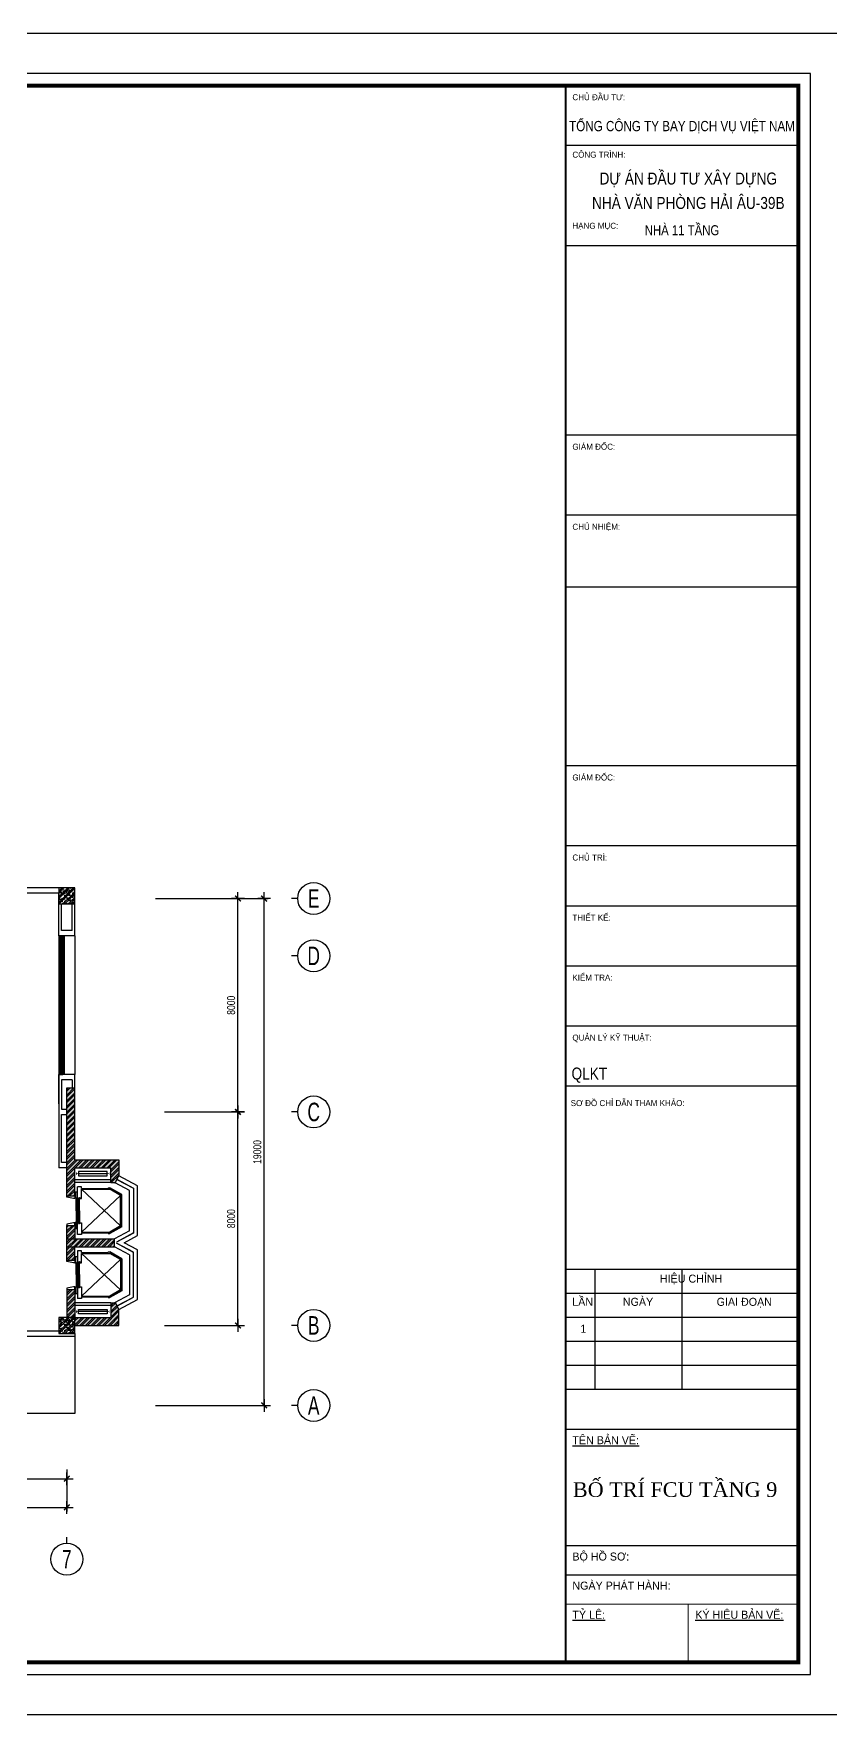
# Model space of a CAD drawing. Header units: metres. Extents: x 352651 to 1421851, y -87441 to -24441.
# Drawn here: x 1123938 to 1153801, y -87441 to -24441 of the extents above; entities that cross this region are included whole.
import ezdxf
from ezdxf.enums import TextEntityAlignment as Align

# ---------------------------------------------------------------- set-up
doc = ezdxf.new("R2010")
doc.units = ezdxf.units.M
doc.header["$LTSCALE"] = 300
doc.header["$MEASUREMENT"] = 0
doc.header["$PDMODE"] = 2
doc.linetypes.add('DASHED2', pattern=[0.375, 0.25, -0.125])
doc.layers.get('0').update_dxf_attribs({"linetype": 'CONTINUOUS'})
doc.layers.get('Defpoints').update_dxf_attribs({"linetype": 'CONTINUOUS'})
for name, color, linetype in [('0-TEXT', 7, 'CONTINUOUS'), ('0-THAY', 7, 'CONTINUOUS'), ('CUA', 8, 'CONTINUOUS'), ('DIM', 1, 'CONTINUOUS'), ('HATCH', 145, 'CONTINUOUS'), ('KT', 1, 'CONTINUOUS'), ('NOITHAT', 145, 'CONTINUOUS'), ('TEXT', 4, 'CONTINUOUS'), ('THAY', 9, 'CONTINUOUS'), ('TUONG', 7, 'CONTINUOUS'), ('vach', 6, 'CONTINUOUS')]:
    doc.layers.add(name, color=color, linetype=linetype)
doc.styles.add('CHUKICHTHUOC', font='vnshx.shx', dxfattribs={"width": 0.8, "height": 300, "bigfont": '@extfont2.shx'})
doc.styles.add('CHUTENTRUC', font='VnAvantH.TTF', dxfattribs={"width": 0.8})
doc.styles.add('ROMANS', font='romans.shx', dxfattribs={"width": 0.75, "bigfont": 'romancvn.shx'})
doc.styles.add('VnAvntH', font='VnAvantH.TTF', dxfattribs={"width": 0.85})
doc.dimstyles.new('150', dxfattribs={"dimscale": 150, "dimtxt": 2, "dimasz": 0.1, "dimexe": 1, "dimexo": 0, "dimgap": 0.7, "dimtad": 1, "dimdec": 0, "dimzin": 0, "dimdsep": 46, "dimtxsty": 'CHUKICHTHUOC', "dimblk": 'ARR', "dimcen": 0, "dimdle": 1, "dimclrd": 3, "dimclre": 3, "dimclrt": 3, "dimadec": 0, "dimazin": 0, "dimtfac": 1, "dimtdec": 0, "dimtix": 1, "dimtmove": 2, "dimatfit": 3, "dimldrblk": 'ARR', "dimfxl": 1, "dimtolj": 1, "dimtzin": 0, "dimarcsym": 0})

# ---------------------------------------------------------------- blocks, each defined once
blk = doc.blocks.new('ARR')
at = {"color": 1}
for p, q in [((-16, 0), (16, 0)), ((0, -16), (0, 16))]:
    blk.add_line(p, q, dxfattribs=at)
at = {"color": 3, "const_width": 3.6}
blk.add_lwpolyline([(-7.1, -7.1), (7.1, 7.1)], dxfattribs=at)
blk = doc.blocks.new('*D292')
at = {"layer": 'Defpoints', "color": 0, "transparency": 16777216}
for p in [(1119182, -78749), (1125182, -78609), (1125182, -78749)]:
    blk.add_point(p, dxfattribs=at)
at = {"layer": 'DIM', "color": 3, "lineweight": -2, "transparency": 16777216}
for p, q in [((1119182, -78749), (1119182, -78459)), ((1119197, -78609), (1125167, -78609)), ((1125182, -78749), (1125182, -78459))]:
    blk.add_line(p, q, dxfattribs=at)
at = {"layer": 'DIM', "color": 3, "lineweight": -2, "transparency": 16777216, "xscale": 15, "yscale": 15, "zscale": 15, "rotation": 180}
blk.add_blockref('ARR', (1119182, -78609), dxfattribs=at)
at = {"layer": 'DIM', "color": 3, "lineweight": -2, "transparency": 16777216, "xscale": 15, "yscale": 15, "zscale": 15}
blk.add_blockref('ARR', (1125182, -78609), dxfattribs=at)
at = {"layer": 'DIM', "color": 3, "transparency": 16777216, "insert": (1122182, -78354), "char_height": 300, "attachment_point": 5, "style": 'CHUKICHTHUOC'}
blk.add_mtext('\\A1;6000', dxfattribs=at)
blk = doc.blocks.new('*D293')
at = {"layer": 'Defpoints', "color": 0, "transparency": 16777216}
for p in [(1081182, -78265), (1125182, -78265), (1125182, -79683)]:
    blk.add_point(p, dxfattribs=at)
at = {"layer": 'DIM', "color": 3, "lineweight": -2, "transparency": 16777216}
for p, q in [((1081182, -78265), (1081182, -79833)), ((1125182, -78265), (1125182, -79833)), ((1081197, -79683), (1125167, -79683))]:
    blk.add_line(p, q, dxfattribs=at)
at = {"layer": 'DIM', "color": 3, "lineweight": -2, "transparency": 16777216, "xscale": 15, "yscale": 15, "zscale": 15, "rotation": 180}
blk.add_blockref('ARR', (1081182, -79683), dxfattribs=at)
at = {"layer": 'DIM', "color": 3, "lineweight": -2, "transparency": 16777216, "xscale": 15, "yscale": 15, "zscale": 15}
blk.add_blockref('ARR', (1125182, -79683), dxfattribs=at)
at = {"layer": 'DIM', "color": 3, "transparency": 16777216, "insert": (1103182, -79428), "char_height": 300, "attachment_point": 5, "style": 'CHUKICHTHUOC'}
blk.add_mtext('\\A1;44000', dxfattribs=at)
blk = doc.blocks.new('*D294')
at = {"layer": 'Defpoints', "color": 0, "transparency": 16777216}
for p in [(1128839, -64860), (1131597, -64860), (1128839, -72860)]:
    blk.add_point(p, dxfattribs=at)
at = {"layer": 'DIM', "color": 3, "lineweight": -2, "transparency": 16777216}
for p, q in [((1128839, -64860), (1131747, -64860)), ((1131597, -72845), (1131597, -64875)), ((1128839, -72860), (1131747, -72860))]:
    blk.add_line(p, q, dxfattribs=at)
at = {"layer": 'DIM', "color": 3, "lineweight": -2, "transparency": 16777216, "xscale": 15, "yscale": 15, "zscale": 15}
for p, rotation in [((1131597, -64860), 90), ((1131597, -72860), 270)]:
    blk.add_blockref('ARR', p, dxfattribs=dict(at, rotation=rotation))
at = {"layer": 'DIM', "color": 3, "transparency": 16777216, "insert": (1131342, -68860), "char_height": 300, "attachment_point": 5, "rotation": 90, "style": 'CHUKICHTHUOC'}
blk.add_mtext('\\A1;8000', dxfattribs=at)
blk = doc.blocks.new('*D295')
at = {"layer": 'Defpoints', "color": 0, "transparency": 16777216}
for p in [(1128839, -56860), (1131597, -56860), (1128839, -64860)]:
    blk.add_point(p, dxfattribs=at)
at = {"layer": 'DIM', "color": 3, "lineweight": -2, "transparency": 16777216}
for p, q in [((1128839, -56860), (1131747, -56860)), ((1131597, -64845), (1131597, -56875)), ((1128839, -64860), (1131747, -64860))]:
    blk.add_line(p, q, dxfattribs=at)
at = {"layer": 'DIM', "color": 3, "lineweight": -2, "transparency": 16777216, "xscale": 15, "yscale": 15, "zscale": 15}
for p, rotation in [((1131597, -56860), 90), ((1131597, -64860), 270)]:
    blk.add_blockref('ARR', p, dxfattribs=dict(at, rotation=rotation))
at = {"layer": 'DIM', "color": 3, "transparency": 16777216, "insert": (1131342, -60860), "char_height": 300, "attachment_point": 5, "rotation": 90, "style": 'CHUKICHTHUOC'}
blk.add_mtext('\\A1;8000', dxfattribs=at)
blk = doc.blocks.new('*D296')
at = {"layer": 'Defpoints', "color": 0, "transparency": 16777216}
for p in [(1128511, -56860), (1132578, -56860), (1128511, -75860)]:
    blk.add_point(p, dxfattribs=at)
at = {"layer": 'DIM', "color": 3, "lineweight": -2, "transparency": 16777216}
for p, q in [((1128511, -56860), (1132728, -56860)), ((1132578, -75845), (1132578, -56875)), ((1128511, -75860), (1132728, -75860))]:
    blk.add_line(p, q, dxfattribs=at)
at = {"layer": 'DIM', "color": 3, "lineweight": -2, "transparency": 16777216, "xscale": 15, "yscale": 15, "zscale": 15}
for p, rotation in [((1132578, -56860), 90), ((1132578, -75860), 270)]:
    blk.add_blockref('ARR', p, dxfattribs=dict(at, rotation=rotation))
at = {"layer": 'DIM', "color": 3, "transparency": 16777216, "insert": (1132323, -66360), "char_height": 300, "attachment_point": 5, "rotation": 90, "style": 'CHUKICHTHUOC'}
blk.add_mtext('\\A1;19000', dxfattribs=at)
blk = doc.blocks.new('thang may')
at = {"layer": 'DIM'}
for p, q in [((1110, 5383), (40, 5383)), ((42, 4478), (81, 4478)), ((1230, 4813), (1620, 4588)), ((1235, 4822), (1625, 4597)), ((1631, 4569), (1631, 3431)), ((1641, 4569), (1641, 3431)), ((42, 3522), (81, 3522)), ((1230, 3187), (1620, 3412)), ((1235, 3178), (1625, 3403)), ((42, 2078), (81, 2078)), ((1230, 2413), (1620, 2188)), ((1235, 2422), (1625, 2197)), ((1631, 1031), (1631, 2169)), ((1641, 1031), (1641, 2169)), ((42, 1122), (81, 1122)), ((1230, 787), (1620, 1012)), ((1235, 778), (1625, 1003)), ((1110, 217), (40, 217))]:
    blk.add_line(p, q, dxfattribs=at)
at = {"layer": 'DIM', "const_width": 20}
for points in [[(-40, 5333), (-40, 5433)], [(40, 5383), (-40, 5383)], [(1110, 5383), (1190, 5383)], [(1190, 5333), (1190, 5433)], [(-40, 267), (-40, 167)], [(40, 217), (-40, 217)], [(1110, 217), (1190, 217)], [(1190, 267), (1190, 167)]]:
    blk.add_lwpolyline(points, dxfattribs=at)
at = {"layer": 'THAY'}
for p, q in [((1250, 5150), (-100, 5150)), ((1250, 5050), (-100, 5050)), ((1950, 4750), (1408, 5040)), ((-400, 4500), (-400, 4550)), ((-150, 4450), (-400, 4500)), ((-100, 4450), (-150, 4450)), ((-100, 4550), (-100, 4450)), ((-80, 4700), (-7, 4700)), ((-80, 4450), (-80, 4700)), ((-54, 4450), (-80, 4450)), ((-63, 4478), (-63, 4461)), ((-63, 4478), (-46, 4478)), ((-54, 4470), (-54, 4450)), ((-46, 4000), (-46, 4478)), ((-7, 4000), (-7, 4700)), ((3, 4000), (3, 4890)), ((149, 4890), (3, 4890)), ((42, 4000), (42, 4478)), ((98, 4478), (81, 4478)), ((81, 4000), (81, 4478)), ((89, 4470), (89, 4450)), ((89, 4450), (149, 4450)), ((98, 4478), (98, 4461)), ((149, 4830), (149, 4890)), ((149, 4830), (1155, 4830)), ((149, 4450), (149, 4800)), ((149, 4800), (1609, 3431)), ((149, 4800), (1208, 4800)), ((1609, 4569), (149, 3200)), ((1155, 4860), (1155, 4830)), ((1155, 4860), (1212, 4860)), ((1609, 4569), (1208, 4800)), ((1663, 4600), (1212, 4860)), ((1219, 4794), (1246, 4841)), ((1609, 4569), (1636, 4616)), ((1609, 3431), (1609, 4569)), ((1609, 4569), (1663, 4569)), ((1663, 3400), (1663, 4600)), ((1950, 3250), (1950, 4750)), ((-46, 3998), (-46, 4000)), ((-34, 3998), (-46, 3998)), ((-30, 3988), (-46, 3988)), ((-46, 3988), (-46, 3547)), ((-33, 4000), (-34, 3998)), ((-24, 4012), (-33, 4000)), ((-21, 4000), (-30, 3988)), ((-8, 4012), (-24, 4012)), ((-20, 4002), (-21, 4000)), ((-8, 4002), (-20, 4002)), ((-8, 4025), (-8, 4012)), ((-8, 4000), (-8, 4002)), ((-8, 3975), (-8, 4000)), ((-8, 4000), (-7, 4000)), ((-7, 3325), (-7, 4000)), ((3, 3110), (3, 4000)), ((42, 3998), (42, 4000)), ((43, 4000), (42, 4000)), ((42, 3988), (42, 3522)), ((43, 4025), (43, 4012)), ((43, 4012), (59, 4012)), ((43, 4002), (55, 4002)), ((43, 4000), (43, 4002)), ((43, 3975), (43, 4000)), ((55, 4002), (56, 4000)), ((56, 4000), (65, 3988)), ((59, 4012), (67, 4000)), ((65, 3988), (81, 3988)), ((67, 4000), (69, 3998)), ((69, 3998), (81, 3998)), ((81, 3998), (81, 4000)), ((81, 3988), (81, 3522)), ((-150, 3550), (-400, 3500)), ((-400, 3500), (-400, 3450)), ((-100, 3550), (-150, 3550)), ((-100, 3450), (-100, 3550)), ((-80, 3575), (-80, 3325)), ((-54, 3575), (-80, 3575)), ((-7, 3325), (-80, 3325)), ((-63, 3547), (-63, 3564)), ((-46, 3547), (-63, 3547)), ((-54, 3555), (-54, 3575)), ((98, 3522), (81, 3522)), ((89, 3530), (89, 3550)), ((89, 3550), (149, 3550)), ((98, 3522), (98, 3539)), ((149, 3550), (149, 3200)), ((149, 3200), (1208, 3200)), ((149, 3170), (1155, 3170)), ((149, 3170), (149, 3110)), ((1155, 3140), (1155, 3170)), ((1609, 3431), (1208, 3200)), ((1663, 3400), (1212, 3140)), ((1219, 3206), (1246, 3159)), ((1950, 3250), (1390, 2950)), ((1609, 3431), (1663, 3431)), ((1609, 3431), (1636, 3384)), ((149, 3110), (3, 3110)), ((1155, 3140), (1212, 3140)), ((1950, 2350), (1390, 2650)), ((-400, 2100), (-400, 2150)), ((-150, 2050), (-400, 2100)), ((-100, 2050), (-150, 2050)), ((-100, 2150), (-100, 2050)), ((-80, 2025), (-80, 2275)), ((-7, 2275), (-80, 2275)), ((-54, 2025), (-80, 2025)), ((-46, 2053), (-63, 2053)), ((-63, 2053), (-63, 2036)), ((-54, 2045), (-54, 2025)), ((-46, 1612), (-46, 2053)), ((-7, 2275), (-7, 1600)), ((3, 2490), (3, 1600)), ((149, 2490), (3, 2490)), ((42, 1612), (42, 2078)), ((81, 1612), (81, 2078)), ((98, 2078), (81, 2078)), ((89, 2070), (89, 2050)), ((89, 2050), (149, 2050)), ((98, 2078), (98, 2061)), ((149, 2430), (149, 2490)), ((149, 2430), (1155, 2430)), ((149, 2400), (1208, 2400)), ((1609, 1031), (149, 2400)), ((149, 2050), (149, 2400)), ((149, 800), (1609, 2169)), ((1155, 2460), (1155, 2430)), ((1155, 2460), (1212, 2460)), ((1609, 2169), (1208, 2400)), ((1663, 2200), (1212, 2460)), ((1219, 2394), (1246, 2441)), ((1609, 2169), (1636, 2216)), ((1609, 2169), (1609, 1031)), ((1609, 2169), (1663, 2169)), ((1663, 2200), (1663, 1000)), ((1950, 2350), (1950, 850)), ((-30, 1612), (-46, 1612)), ((-34, 1602), (-46, 1602)), ((-46, 1602), (-46, 1600)), ((-46, 1600), (-46, 1122)), ((-33, 1600), (-34, 1602)), ((-24, 1588), (-33, 1600)), ((-21, 1600), (-30, 1612)), ((-8, 1588), (-24, 1588)), ((-20, 1598), (-21, 1600)), ((-8, 1598), (-20, 1598)), ((-8, 1625), (-8, 1600)), ((-8, 1600), (-8, 1598)), ((-8, 1600), (-7, 1600)), ((-8, 1575), (-8, 1588)), ((-7, 1600), (-7, 900)), ((3, 1600), (3, 710)), ((42, 1602), (42, 1600)), ((42, 1600), (42, 1122)), ((43, 1600), (42, 1600)), ((43, 1625), (43, 1600)), ((43, 1600), (43, 1598)), ((43, 1598), (55, 1598)), ((43, 1575), (43, 1588)), ((43, 1588), (59, 1588)), ((55, 1598), (56, 1600)), ((56, 1600), (65, 1612)), ((59, 1588), (67, 1600)), ((65, 1612), (81, 1612)), ((67, 1600), (69, 1602)), ((69, 1602), (81, 1602)), ((81, 1602), (81, 1600)), ((81, 1600), (81, 1122)), ((-150, 1150), (-400, 1100)), ((-400, 1100), (-400, 1050)), ((-100, 1150), (-150, 1150)), ((-100, 1050), (-100, 1150)), ((-54, 1150), (-80, 1150)), ((-80, 1150), (-80, 900)), ((-80, 900), (-7, 900)), ((-63, 1122), (-63, 1139)), ((-63, 1122), (-46, 1122)), ((-54, 1130), (-54, 1150)), ((149, 710), (3, 710)), ((98, 1122), (81, 1122)), ((89, 1130), (89, 1150)), ((89, 1150), (149, 1150)), ((98, 1122), (98, 1139)), ((149, 1150), (149, 800)), ((149, 800), (1208, 800)), ((149, 770), (149, 710)), ((149, 770), (1155, 770)), ((1155, 740), (1155, 770)), ((1155, 740), (1212, 740)), ((1609, 1031), (1208, 800)), ((1663, 1000), (1212, 740)), ((1219, 806), (1246, 759)), ((1950, 850), (1390, 550)), ((1609, 1031), (1663, 1031)), ((1609, 1031), (1636, 984)), ((1250, 550), (-100, 550)), ((1250, 450), (-100, 450))]:
    blk.add_line(p, q, dxfattribs=at)
for points in [[(40, 5466), (40, 5300), (1110, 5300), (1110, 5466)], [(40, 134), (40, 300), (1110, 300), (1110, 134)]]:
    blk.add_lwpolyline(points, close=True, dxfattribs=at)
for points in [[(1477, 5168), (2095, 4837), (2095, 3163), (1459, 2822)], [(1481, 5177), (2105, 4843), (2105, 3157), (1464, 2813)], [(1550, 295), (2250, 670), (2250, 2530), (1746, 2800), (2250, 3070), (2250, 4930), (1550, 5305)], [(1477, 432), (2095, 763), (2095, 2437), (1459, 2778)], [(1481, 423), (2105, 757), (2105, 2443), (1464, 2787)]]:
    blk.add_lwpolyline(points, dxfattribs=at)
at = {"layer": 'vach'}
for p, q in [((-400, 4550), (-400, 5600)), ((-100, 4550), (-100, 5600)), ((-100, 5600), (1250, 5600)), ((1250, 5050), (1250, 5600)), ((1250, 5050), (1390, 5050)), ((1390, 5050), (1408, 5040)), ((1408, 5040), (1550, 5305)), ((-400, 4550), (-100, 4550)), ((-400, 3450), (-100, 3450)), ((-400, 2150), (-400, 3450)), ((-100, 3450), (-100, 2950)), ((-400, 2950), (1390, 2950)), ((-400, 2650), (1390, 2650)), ((-100, 2150), (-100, 2650)), ((1390, 2650), (1390, 2950)), ((-400, 2150), (-100, 2150)), ((-400, 1050), (-100, 1050)), ((-400, 1050), (-400, 0)), ((-100, 1050), (-100, 0)), ((-100, 0), (1250, 0)), ((1250, 550), (1250, 0)), ((1250, 550), (1390, 550)), ((1408, 560), (1550, 295))]:
    blk.add_line(p, q, dxfattribs=at)
for points in [[(-100, 5900), (1550, 5900), (1550, 5305)], [(-100, -300), (1550, -300), (1550, 295)]]:
    blk.add_lwpolyline(points, dxfattribs=at)
blk = doc.blocks.new('TENTRUC')
at = {"layer": '0-THAY'}
blk.add_line((0, -1.4), (0, -0.4), dxfattribs=at)
blk.add_circle((0, -4), 2.6, dxfattribs=at)
at = {"layer": '0-TEXT', "style": 'CHUTENTRUC', "width": 0.7}
blk.add_attdef('E5', text='', height=3, dxfattribs=at).set_placement((0, -4), align=Align.MIDDLE_CENTER)

msp = doc.modelspace()

# ---------------------------------------------------------------- hatches: boundary and pattern name
at = {"layer": 'NOITHAT', "linetype": 'Continuous'}
h = msp.add_hatch(dxfattribs=at)
h.set_pattern_fill('ANSI32,_O', color=256, scale=400)
h.set_pattern_definition([(45, (755284.75, -369750.56), (-106.066017, 106.066017), []), (45, (755355.46, -369750.56), (-106.066017, 106.066017), [])])
h.paths.add_polyline_path([(1125182.1, -56859.6), (1125182.1, -56459.6), (1124882.1, -56459.6), (1124882.1, -56859.6)])
h.paths.add_polyline_path([(1125482.1, -56859.6), (1125482.1, -56459.6), (1125182.1, -56459.6), (1125182.1, -56859.6)])
h.paths.add_polyline_path([(1125182.1, -56859.6), (1125182.1, -57059.6), (1125482.1, -57059.6), (1125482.1, -56859.6)])
h.paths.add_polyline_path([(1125182.1, -57059.6), (1125182.1, -56859.6), (1124882.1, -56859.6), (1124882.1, -57059.6)])
h = msp.add_hatch(dxfattribs=at)
h.set_pattern_fill('AR-CONC,_O', color=256, scale=30)
h.set_pattern_definition([(50, (755284.75, -369750.56), (215.178055, -18.82564), [22.5, -247.5]), (355, (755284.75, -369750.56), (-41.6254, 225.65764), [18, -198]), (100.4514, (755302.68, -369752.12), (173.552815, 206.83186), [19.12206, -210.34263]), (46.1842, (755284.75, -369690.56), (320.17231, -49.6557), [33.75, -371.25]), (96.6356, (755311.43, -369694.7), (280.39881, 292.23536), [28.68309, -315.5139]), (351.1842, (755284.75, -369690.56), (280.39858, 292.23558), [27, -297]), (21, (755314.75, -369705.56), (179.072116, -120.78567), [22.5, -247.5]), (326, (755314.75, -369705.56), (72.9946, 217.54501), [18, -198]), (71.4514, (755329.68, -369715.62), (252.06679, 96.75915), [19.12206, -210.34263]), (37.5, (755284.75, -369750.556), (3.647957, 99.868156), [0, -195.6, 0, -201, 0, -198.75]), (7.5, (755284.75, -369750.56), (78.920861, 118.323514), [0, -114.6, 0, -191.1, 0, -75.75]), (327.5, (755217.85, -369750.556), (160.146731, -6.766462), [0, -75, 0, -234, 0, -310.5]), (317.5, (755187.85, -369750.56), (174.95585, 30.031495), [0, -97.5, 0, -155.4, 0, -220.5])])
h.paths.add_polyline_path([(1125182.1, -56859.6), (1125182.1, -56459.6), (1124882.1, -56459.6), (1124882.1, -56859.6)])
h.paths.add_polyline_path([(1125482.1, -56859.6), (1125482.1, -56459.6), (1125182.1, -56459.6), (1125182.1, -56859.6)])
h.paths.add_polyline_path([(1125182.1, -56859.6), (1125182.1, -57059.6), (1125482.1, -57059.6), (1125482.1, -56859.6)])
h.paths.add_polyline_path([(1125182.1, -57059.6), (1125182.1, -56859.6), (1124882.1, -56859.6), (1124882.1, -57059.6)])
h = msp.add_hatch(dxfattribs=at)
h.set_pattern_fill('ANSI32,_O', color=256, scale=400)
h.set_pattern_definition([(45, (339541.95, -347750.56), (-106.066017, 106.066017), []), (45, (339612.66, -347750.56), (-106.066017, 106.066017), [])])
h.paths.add_polyline_path([(1125482.1, -66959.6), (1126832.1, -66959.6), (1126832.1, -67026.8), (1127132.1, -67026.8), (1127132.1, -66659.6), (1125482.1, -66659.6), (1125482.1, -65962.3, -0.4166743), (1125451.9, -65932.3, -0.4166743), (1125482.1, -65902.3), (1125482.1, -64859.6), (1125182.1, -64859.6), (1125182.1, -66959.6), (1125182.1, -68009.6), (1125482.1, -68009.6)])
h.paths.add_polyline_path([(1125482.1, -63959.6), (1125182.1, -63959.6), (1125182.1, -64859.6), (1125482.1, -64859.6)])
h.paths.add_polyline_path([(1127132.1, -67254.7), (1127132.1, -67026.8), (1126832.1, -67026.8), (1126832.1, -67509.6), (1126972.5, -67509.6), (1126990.4, -67519.1)])
h.paths.add_polyline_path([(1126972.5, -69609.6), (1125182.1, -69609.6), (1125182.1, -69909.6), (1126972.5, -69909.6)])
h.paths.add_polyline_path([(1125482.1, -69109.6), (1125182.1, -69109.6), (1125182.1, -69609.6), (1125482.1, -69609.6)])
h.paths.add_polyline_path([(1125482.1, -69909.6), (1125182.1, -69909.6), (1125182.1, -70409.6), (1125482.1, -70409.6)])
h.paths.add_polyline_path([(1125482.1, -71509.6), (1125182.1, -71509.6), (1125182.1, -72559.6), (1125482.1, -72559.6)])
h.paths.add_polyline_path([(1127132.1, -72264.4), (1126990.4, -72000), (1126972.5, -72009.6), (1126832.1, -72009.6), (1126832.1, -72559.6), (1125482.1, -72559.6), (1125482.1, -72859.6), (1127132.1, -72859.6)])
h = msp.add_hatch(dxfattribs=at)
h.set_pattern_fill('AR-CONC', color=256, scale=30, style=0)
h.set_pattern_definition([(50, (339541.95, -347750.56), (215.178055, -18.82564), [22.5, -247.5]), (355, (339541.95, -347750.56), (-41.6254, 225.65764), [18, -198]), (100.4514, (339559.88, -347752.12), (173.552815, 206.831863), [19.122057, -210.342634]), (46.1842, (339541.95, -347690.56), (320.172315, -49.655704), [33.75, -371.25]), (96.6356, (339568.63, -347694.7), (280.39881, 292.23536), [28.68309, -315.5139]), (351.1842, (339541.95, -347690.56), (280.39858, 292.23558), [27, -297]), (21, (339571.95, -347705.56), (179.072116, -120.785667), [22.5, -247.5]), (326, (339571.95, -347705.56), (72.9946, 217.545014), [18, -198]), (71.4514, (339586.87, -347715.62), (252.06679, 96.75915), [19.122057, -210.342634]), (37.5, (339541.95, -347750.556), (3.6479566, 99.868156), [0, -195.6, 0, -201, 0, -198.75]), (7.5, (339541.95, -347750.56), (78.920861, 118.323514), [0, -114.6, 0, -191.1, 0, -75.75]), (327.5, (339475.05, -347750.556), (160.146731, -6.7664615), [0, -75, 0, -234, 0, -310.5]), (317.5, (339445.05, -347750.56), (174.95585, 30.031495), [0, -97.5, 0, -155.4, 0, -220.5])])
h.paths.add_polyline_path([(1125482.1, -71509.6), (1125182.1, -71509.6), (1125182.1, -72559.6), (1125482.1, -72559.6)])
h.paths.add_polyline_path([(1127132.1, -72264.4), (1126990.4, -72000), (1126972.5, -72009.6), (1126832.1, -72009.6), (1126832.1, -72559.6), (1125482.1, -72559.6), (1125482.1, -72859.6), (1127132.1, -72859.6)])
h.paths.add_polyline_path([(1125482.1, -69909.6), (1125182.1, -69909.6), (1125182.1, -70409.6), (1125482.1, -70409.6)])
h.paths.add_polyline_path([(1126972.5, -69609.6), (1125182.1, -69609.6), (1125182.1, -69909.6), (1126972.5, -69909.6)])
h.paths.add_polyline_path([(1125482.1, -69109.6), (1125182.1, -69109.6), (1125182.1, -69609.6), (1125482.1, -69609.6)])
h.paths.add_polyline_path([(1125482.1, -65962.3, -0.4166743), (1125451.9, -65932.3, -0.4166743), (1125482.1, -65902.3), (1125482.1, -64859.6), (1125182.1, -64859.6), (1125182.1, -66959.6), (1125182.1, -68009.6), (1125482.1, -68009.6), (1125482.1, -66959.6), (1126832.1, -66959.6), (1126832.1, -67509.6), (1126972.5, -67509.6), (1126990.4, -67519.1), (1127132.1, -67254.7), (1127132.1, -66659.6), (1125482.1, -66659.6)])
h.paths.add_polyline_path([(1125482.1, -63959.6), (1125182.1, -63959.6), (1125182.1, -64859.6), (1125482.1, -64859.6)])
h = msp.add_hatch(dxfattribs=at)
h.set_pattern_fill('ANSI32,_O', color=256, scale=400)
h.set_pattern_definition([(45, (755284.75, -385850.56), (-106.066017, 106.066017), []), (45, (755355.46, -385850.56), (-106.066017, 106.066017), [])])
h.paths.add_polyline_path([(1125182.1, -72959.6), (1125182.1, -72559.6), (1124882.1, -72559.6), (1124882.1, -72959.6)])
h.paths.add_polyline_path([(1125482.1, -72959.6), (1125482.1, -72559.6), (1125182.1, -72559.6), (1125182.1, -72959.6)])
h.paths.add_polyline_path([(1125182.1, -72959.6), (1125182.1, -73159.6), (1125482.1, -73159.6), (1125482.1, -72959.6)])
h.paths.add_polyline_path([(1125182.1, -73159.6), (1125182.1, -72959.6), (1124882.1, -72959.6), (1124882.1, -73159.6)])
h = msp.add_hatch(dxfattribs=at)
h.set_pattern_fill('AR-CONC,_O', color=256, scale=30)
h.set_pattern_definition([(50, (755284.75, -385850.56), (215.178055, -18.82564), [22.5, -247.5]), (355, (755284.75, -385850.56), (-41.6254, 225.65764), [18, -198]), (100.4514, (755302.68, -385852.12), (173.552815, 206.83186), [19.12206, -210.34263]), (46.1842, (755284.75, -385790.56), (320.17231, -49.6557), [33.75, -371.25]), (96.6356, (755311.43, -385794.7), (280.39881, 292.23536), [28.68309, -315.5139]), (351.1842, (755284.75, -385790.56), (280.39858, 292.23558), [27, -297]), (21, (755314.75, -385805.56), (179.072116, -120.78567), [22.5, -247.5]), (326, (755314.75, -385805.56), (72.9946, 217.54501), [18, -198]), (71.4514, (755329.68, -385815.62), (252.06679, 96.75915), [19.12206, -210.34263]), (37.5, (755284.75, -385850.556), (3.647957, 99.868156), [0, -195.6, 0, -201, 0, -198.75]), (7.5, (755284.75, -385850.56), (78.920861, 118.323514), [0, -114.6, 0, -191.1, 0, -75.75]), (327.5, (755217.85, -385850.556), (160.146731, -6.766462), [0, -75, 0, -234, 0, -310.5]), (317.5, (755187.85, -385850.56), (174.95585, 30.031495), [0, -97.5, 0, -155.4, 0, -220.5])])
h.paths.add_polyline_path([(1125182.1, -72959.6), (1125182.1, -72559.6), (1124882.1, -72559.6), (1124882.1, -72959.6)])
h.paths.add_polyline_path([(1125482.1, -72959.6), (1125482.1, -72559.6), (1125182.1, -72559.6), (1125182.1, -72959.6)])
h.paths.add_polyline_path([(1125182.1, -72959.6), (1125182.1, -73159.6), (1125482.1, -73159.6), (1125482.1, -72959.6)])
h.paths.add_polyline_path([(1125182.1, -73159.6), (1125182.1, -72959.6), (1124882.1, -72959.6), (1124882.1, -73159.6)])

# ---------------------------------------------------------------- linework, layer by layer
for const_width in [150, 51.9]:
    msp.add_lwpolyline([(1070400.9, -85490.5), (1152600.9, -85490.5), (1152600.9, -26390.5), (1070400.9, -26390.5)], close=True, dxfattribs=dict(const_width=const_width))
for points, const_width in [([(1143877.7, -26390.5), (1143877.7, -85490.5)], 75.4), ([(1152600.9, -83309.7), (1143877.7, -83309.7)], 37.7), ([(1148475.3, -83309.7), (1148475.3, -85490.5)], 37.7)]:
    msp.add_lwpolyline(points, dxfattribs=dict(const_width=const_width))
at = {"layer": 'CUA', "linetype": 'Continuous'}
for p, q in [((1124932.1, -63459.6), (1124932.1, -58259.6)), ((1124982.1, -63419.6), (1124982.1, -58299.6)), ((1125032.1, -58259.6), (1125032.1, -63459.6)), ((1125032.1, -63459.6), (1125032.1, -58259.6))]:
    msp.add_line(p, q, dxfattribs=at)
for points in [[(1124932.1, -58259.6), (1124932.1, -58299.6), (1125032.1, -58299.6), (1125032.1, -58259.6)], [(1124932.1, -63459.6), (1124932.1, -63419.6), (1125032.1, -63419.6), (1125032.1, -63459.6)]]:
    msp.add_lwpolyline(points, close=True, dxfattribs=at)
at = {"layer": 'Defpoints', "linetype": 'DASHED2'}
msp.add_lwpolyline([(1065450.9, -87440.5), (1154550.9, -87440.5), (1154550.9, -24440.5), (1065450.9, -24440.5)], close=True, dxfattribs=at)
msp.add_lwpolyline([(1065450.9, -87440.5), (1154550.9, -87440.5), (1154550.9, -24440.5), (1065450.9, -24440.5)], close=True, dxfattribs=at)
at = {"layer": 'HATCH', "linetype": 'ByBlock'}
msp.add_lwpolyline([(1069950.9, -85940.5), (1153050.9, -85940.5), (1153050.9, -25940.5), (1069950.9, -25940.5)], close=True, dxfattribs=at)
at = {"layer": 'THAY'}
for p, q in [((1152600.9, -28640.5), (1143877.7, -28640.5)), ((1152600.9, -32390.5), (1143877.7, -32390.5)), ((1152600.9, -39492.9), (1143877.7, -39492.9)), ((1152600.9, -42492.9), (1143877.7, -42492.9)), ((1152600.9, -45192.9), (1143877.7, -45192.9)), ((1152600.9, -51890.5), (1143877.7, -51890.5)), ((1152600.9, -54890.5), (1143877.7, -54890.5)), ((1152600.9, -57140.5), (1143877.7, -57140.5)), ((1152600.9, -59390.5), (1143877.7, -59390.5)), ((1152600.9, -61640.5), (1143877.7, -61640.5)), ((1152600.9, -63890.5), (1143877.7, -63890.5)), ((1152600.9, -70767.3), (1143877.7, -70767.3)), ((1148239.3, -70767.3), (1148239.3, -75267.3)), ((1152600.9, -71667.3), (1143877.7, -71667.3)), ((1152600.9, -72567.3), (1143877.7, -72567.3)), ((1125482.1, -73259.6), (1125482.1, -76159.6)), ((1152600.9, -73467.3), (1143877.7, -73467.3)), ((1152600.9, -73467.3), (1143877.7, -73467.3)), ((1152600.9, -74367.3), (1143877.7, -74367.3)), ((1152600.9, -75267.3), (1143877.7, -75267.3)), ((1125482.1, -76159.6), (1119482.1, -76159.6)), ((1152600.9, -76767.3), (1143877.7, -76767.3)), ((1152600.9, -81128.9), (1143877.7, -81128.9)), ((1152600.9, -82219.3), (1143877.7, -82219.3))]:
    msp.add_line(p, q, dxfattribs=at)
at = {"layer": 'THAY', "linetype": 'Continuous'}
for p, q in [((1125082.1, -58259.6), (1125082.1, -63459.6)), ((1125482.1, -58259.6), (1125482.1, -63459.6))]:
    msp.add_line(p, q, dxfattribs=at)
at = {"layer": 'THAY', "linetype": 'ByBlock'}
msp.add_lwpolyline([(1069950.9, -85940.5), (1153050.9, -85940.5), (1153050.9, -25940.5), (1069950.9, -25940.5)], close=True, dxfattribs=at)
at = {"layer": 'THAY', "linetype": 'Continuous'}
msp.add_lwpolyline([(1124882.1, -58259.6), (1124882.1, -63459.6), (1125032.1, -63459.6), (1125032.1, -58259.6)], close=True, dxfattribs=at)
at = {"layer": 'THAY'}
msp.add_lwpolyline([(1144968.1, -70767.3), (1144968.1, -75267.3)], dxfattribs=at)
at = {"layer": 'TUONG'}
for p, q in [((1124882.1, -56459.6), (1122582.1, -56459.6)), ((1124882.1, -56659.6), (1122582.1, -56659.6)), ((1124882.1, -58259.6), (1124882.1, -56659.6)), ((1125482.1, -57259.6), (1125482.1, -56459.6)), ((1124982.1, -58059.6), (1124982.1, -57059.6)), ((1125382.1, -58059.6), (1125382.1, -57059.6)), ((1125482.1, -58259.6), (1125482.1, -57159.6)), ((1125482.1, -58259.6), (1124882.1, -58259.6)), ((1125382.1, -58059.6), (1124982.1, -58059.6)), ((1124882.1, -64559.6), (1124882.1, -63459.6)), ((1125482.1, -63459.6), (1124882.1, -63459.6)), ((1124882.1, -63459.6), (1124882.1, -66959.6)), ((1125482.1, -63959.6), (1125482.1, -63459.6)), ((1125382.1, -63659.6), (1124982.1, -63659.6)), ((1124982.1, -63659.6), (1124982.1, -64759.6)), ((1125382.1, -63659.6), (1125382.1, -63959.6)), ((1124982.1, -64759.6), (1125182.1, -64759.6)), ((1124982.1, -66759.6), (1124982.1, -64959.6)), ((1124982.1, -64959.6), (1125182.1, -64959.6)), ((1125182.1, -66759.6), (1124982.1, -66759.6)), ((1125182.1, -66959.6), (1124882.1, -66959.6)), ((1122982.1, -73059.6), (1124882.1, -73059.6)), ((1123082.1, -73259.6), (1125482.1, -73259.6)), ((1125482.1, -73159.6), (1125482.1, -73259.6))]:
    msp.add_line(p, q, dxfattribs=at)
msp.add_lwpolyline([(1065450.9, -87440.5), (1154550.9, -87440.5), (1154550.9, -24440.5), (1065450.9, -24440.5)], close=True, dxfattribs=at)
at = {"layer": 'vach'}
for p, q in [((1125182.1, -66959.6), (1125182.1, -63959.6)), ((1125182.1, -63959.6), (1125482.1, -63959.6)), ((1125482.1, -66659.6), (1125482.1, -63959.6))]:
    msp.add_line(p, q, dxfattribs=at)
for points in [[(1124882.1, -57059.6), (1125482.1, -57059.6), (1125482.1, -56459.6), (1124882.1, -56459.6)], [(1124882.1, -73159.6), (1125482.1, -73159.6), (1125482.1, -72559.6), (1124882.1, -72559.6)]]:
    msp.add_lwpolyline(points, close=True, dxfattribs=at)

# ---------------------------------------------------------------- block references
at = {"layer": 'DIM'}
msp.add_blockref('thang may', (1125582.1, -72559.6), dxfattribs=at)
at = {"layer": 'TEXT'}
ref = msp.add_blockref('TENTRUC', (1133512.4, -56859.6), dxfattribs=dict(at, xscale=230.7692307692487, yscale=230.7692307692487, zscale=230.7692307692917, rotation=90))
ref.add_attrib('E5', 'e', dxfattribs={"layer": '0-TEXT', "height": 692.3, "style": 'CHUTENTRUC', "width": 0.7}).set_placement((1134435.4, -56859.6), align=Align.MIDDLE_CENTER)
ref = msp.add_blockref('TENTRUC', (1133512.4, -59009.6), dxfattribs=dict(at, xscale=230.7692307692487, yscale=230.7692307692487, zscale=230.7692307692917, rotation=90))
ref.add_attrib('E5', 'd', dxfattribs={"layer": '0-TEXT', "height": 692.3, "style": 'CHUTENTRUC', "width": 0.7}).set_placement((1134435.4, -59009.6), align=Align.MIDDLE_CENTER)
ref = msp.add_blockref('TENTRUC', (1133512.4, -64859.6), dxfattribs=dict(at, xscale=230.7692307692487, yscale=230.7692307692487, zscale=230.7692307692917, rotation=90))
ref.add_attrib('E5', 'c', dxfattribs={"layer": '0-TEXT', "height": 692.3, "style": 'CHUTENTRUC', "width": 0.7}).set_placement((1134435.4, -64859.6), align=Align.MIDDLE_CENTER)
ref = msp.add_blockref('TENTRUC', (1133512.4, -72859.6), dxfattribs=dict(at, xscale=230.7692307692487, yscale=230.7692307692487, zscale=230.7692307692917, rotation=90))
ref.add_attrib('E5', 'b', dxfattribs={"layer": '0-TEXT', "height": 692.3, "style": 'CHUTENTRUC', "width": 0.7}).set_placement((1134435.4, -72859.6), align=Align.MIDDLE_CENTER)
ref = msp.add_blockref('TENTRUC', (1133512.4, -75859.6), dxfattribs=dict(at, xscale=230.7692307692487, yscale=230.7692307692487, zscale=230.7692307692917, rotation=90))
ref.add_attrib('E5', 'a', dxfattribs={"layer": '0-TEXT', "height": 692.3, "style": 'CHUTENTRUC', "width": 0.7}).set_placement((1134435.4, -75859.6), align=Align.MIDDLE_CENTER)
at = {"layer": 'TEXT', "xscale": 230.7692307693651, "yscale": 230.7692307692487, "zscale": 230.7692307692666}
msp.add_blockref('TENTRUC', (1125182.1, -80699.4), dxfattribs=at).add_auto_attribs({'E5': '7'})

# ---------------------------------------------------------------- texts
at = {"layer": 'KT', "color": 0, "ltscale": 1.5, "insert": (1144149.1, -78739.9), "char_height": 550, "width": 8204.141, "attachment_point": 1, "style": 'ROMANS'}
msp.add_mtext('{\\fTimes New Roman|b0|i0|c0|p18;\\W1;BỐ TRÍ FCU TẦNG 9}', dxfattribs=at)
at = {"layer": 'TEXT', "style": 'VnAvntH'}
for s, height, p in [('chñ ®Çu t\xad:', 225, (1144131.3, -26935.7)), ('c«ng tr×nh:', 225, (1144131.3, -29090.5)), ('h¹ng môc:', 225, (1144131.3, -31755.6)), ('gi¸m ®èc:', 225, (1144131.3, -40038.1)), ('chñ nhiÖm:', 225, (1144131.3, -43038.1)), ('gi¸m ®èc:', 225, (1144131.3, -52435.7)), ('chñ tr×:', 225, (1144131.3, -55435.7)), ('thiÕt kÕ:', 225, (1144131.3, -57685.7)), ('kiÓm tra:', 225, (1144131.3, -59935.7)), ('qu¶n lý kü thuËt:', 225, (1144131.3, -62185.7)), ('S¬ ®å chØ dÉn tham kh¶o:', 225, (1144068.2, -64640.5)), ('hiÖu chØnh', 300, (1147410.7, -71257.3)), ('lÇn', 300, (1144125.6, -72126.6)), ('ngµy', 300, (1146022.9, -72126.6)), ('giai ®o¹n', 300, (1149537.5, -72126.6)), ('1', 300, (1144430.3, -73135.7)), ('%%Utªn b¶n vÏ:', 300, (1144131.3, -77312.5)), ('bé hå s¬:', 300, (1144131.3, -81674.1)), ('ngµy ph¸t hµnh:', 300, (1144131.3, -82764.5)), ('%%Utû lÖ:', 300, (1144131.3, -83854.9)), ('%%Uký hiÖu b¶n vÏ:', 300, (1148738.6, -83854.9))]:
    msp.add_text(s, height=height, dxfattribs=at).set_placement(p)
at = {"layer": 'TEXT', "style": 'VnAvntH', "width": 0.85}
for s, height, p in [('tæng c«ng ty bay dÞch vô viÖt nam', 384.043, (1148239.3, -27890.5)), ('dù ¸n ®Çu t\xad x©y dùng', 450, (1148475.3, -29854.1)), ('nhµ v¨n phßng h¶i ©u-39b', 450, (1148475.3, -30723.1)), ('nhµ 11 tÇng', 375, (1148239.3, -31755.6))]:
    msp.add_text(s, height=height, dxfattribs=at).set_placement(p, align=Align.MIDDLE)
msp.add_attdef('QLKT', (1144099.7, -63645.3), 'kts. ng« anh vò', height=450, dxfattribs=at)

# ---------------------------------------------------------------- dimensions: what is measured, and where the dimension line sits
at = {"layer": 'DIM'}
for base, p1, p2, picture, middle in [((1132578, -56859.6), (1128510.8, -75859.6), (1128510.8, -56859.6), '*D296', (1132323, -66359.6)), ((1131596.8, -56859.6), (1128839.2, -64859.6), (1128839.2, -56859.6), '*D295', (1131341.8, -60859.6)), ((1131596.8, -64859.6), (1128839.2, -72859.6), (1128839.2, -64859.6), '*D294', (1131341.8, -68859.6))]:
    dim = msp.add_linear_dim(base=base, p1=p1, p2=p2, angle=90, dimstyle='150', dxfattribs=at)
    dim.commit()
    dim.dimension.update_dxf_attribs({"geometry": picture, "text_midpoint": middle})
for base, p1, p2, picture, middle in [((1125182.1, -79682.9), (1081182.1, -78264.9), (1125182.1, -78264.9), '*D293', (1103182.1, -79427.9)), ((1125182.1, -78609.2), (1119182.1, -78748.6), (1125182.1, -78748.6), '*D292', (1122182.1, -78354.2))]:
    dim = msp.add_linear_dim(base=base, p1=p1, p2=p2, dimstyle='150', dxfattribs=at)
    dim.commit()
    dim.dimension.update_dxf_attribs({"geometry": picture, "text_midpoint": middle})

doc.saveas('drawing.dxf')
